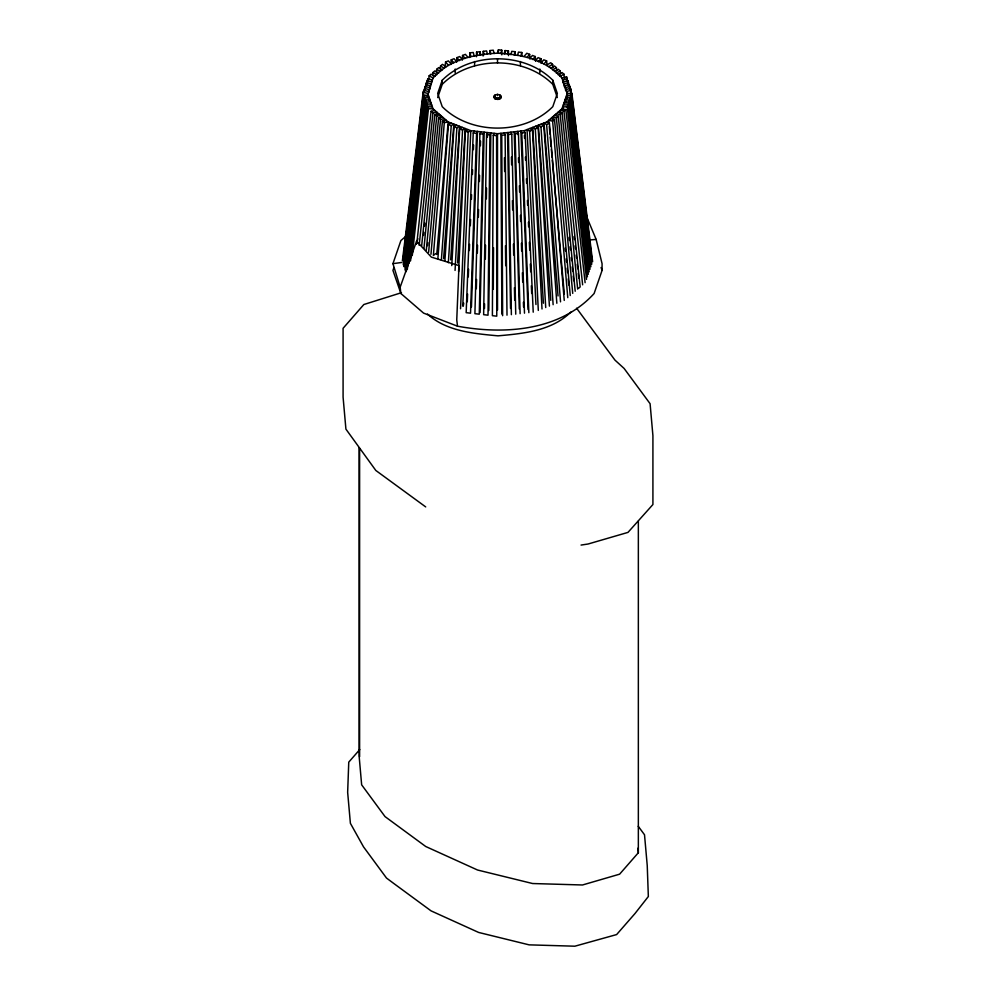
<?xml version="1.0" encoding="UTF-8"?>
<svg xmlns="http://www.w3.org/2000/svg" width="996" height="996" viewBox="0 0 996 996"><rect width="100%" height="100%" fill="white"/><g stroke="black" fill="none" stroke-linecap="round" stroke-linejoin="round"><path stroke-width="1.49" d="M498.423 52.9L498.423 49.8L501.76 50.186L501.785 54.842M494.165 133.352L493.257 135.269L492.398 315.682L496.767 316.18L496.593 135.655L497.514 133.725L524.207 130.663L546.841 121.935L561.968 108.863L567.272 93.45L561.968 78.037C545.833 59.623 520.958 54.27 497.514 53.174C474.059 54.27 449.184 59.623 433.048 78.037L427.346 96.512M493.281 289.388L493.518 247.668M488.799 310.515L490.829 132.966L489.92 134.896L488.015 315.184L483.645 314.674L486.583 134.51L487.492 132.58L487.418 137.211M489.883 53.672L489.92 50.572L493.257 50.186L494.165 53.547M484.479 308.474L484.554 303.842M485.326 259.097L485.562 245.215M486.359 198.926L486.546 188.132M480.022 312.607L484.156 132.194L483.247 134.124L479.275 314.176L474.905 313.678L479.91 133.738L480.819 131.808M483.122 56L483.247 51.331L486.583 50.945L487.492 54.319M476.325 288.79L476.586 279.465M477.345 253.046L477.57 245.265M478.366 217.29L478.59 209.521M479.4 181.546L479.574 175.333M480.421 145.802L480.558 141.133M479.811 54.792L479.91 51.717L476.574 52.103L476.399 56.722M471.444 306.942L477.482 131.435L476.574 133.364L470.535 313.18L466.165 312.669L473.237 132.978L474.146 131.049M467.286 301.788L467.597 294.019M468.282 276.95L468.593 269.194M469.34 250.556L469.589 244.356M470.336 225.731L470.598 219.518M471.407 199.337L471.594 194.681M472.403 174.512L472.59 169.855M473.399 149.674L473.586 145.018M460.55 308.748L468.207 132.194L470.809 130.663L497.514 133.725L497.514 309.968M462.754 305.946L470.809 130.663L448.175 121.935L433.048 108.863L427.745 93.45L423.151 92.205L423.81 90.275L428.405 91.52M458.583 271.771L465.381 131.099L467.983 129.567M469.664 57.494L469.9 52.863L473.237 52.477L474.146 55.851M455.06 270.414L462.555 130.003L465.144 128.484L457.637 262.919M451.748 265.608L459.729 128.92L462.318 127.388M462.269 60.096L462.555 55.452L465.381 54.357L467.983 57.332M448.349 262.707L456.89 127.824L459.492 126.293L450.69 259.844M444.851 261.363L454.064 126.729L456.666 125.21M456.566 62.262L456.89 57.631L459.729 56.548L462.318 59.511M441.365 260.018L451.238 125.645L453.827 124.114L443.606 258.699M437.867 258.674L448.399 124.55L451.001 123.018M430.969 254.291L442.398 121.076L444.291 122.707L433.372 255.486L435.775 253.557M450.852 64.466L451.238 59.822L454.064 58.727L456.666 61.69M416.34 244.194L417.884 238.741M436.746 254.466L448.175 121.935L444.291 122.707M428.629 252.274L440.506 119.445L438.614 117.814L426.3 250.257M445.15 66.62L445.573 62.001L448.399 60.905L451.001 63.881M444.104 121.761L444.39 118.661L440.506 119.445M423.972 248.241L436.721 116.183L434.829 114.54L421.669 245.85M440.207 69.11L440.506 66.01L442.398 64.379L446.283 66.595M427.496 245.701L427.794 242.626M440.307 118.462L440.618 115.399L436.721 116.183M436.397 72.372L436.721 69.284L438.614 67.641L442.498 69.869M419.179 245.377L432.949 112.909L431.056 111.278L416.826 243.435L416.602 241.169L431.355 257.117L458.994 265.633L456.753 319.865L457.488 326.19C504.486 334.83 560.026 331.021 594.114 293.521L602.07 270.414L602.07 263.666L596.131 239.401L586.233 215.709M423.524 235.454L423.86 232.367M424.52 226.204L424.856 223.116M436.497 115.212L436.833 112.137L432.949 112.909M412.244 255.599L428.467 108.676L427.794 106.746L432.389 106.933M432.6 75.621L432.949 72.546L434.829 70.915L438.726 73.131M410.539 260.865L427.794 106.746M407.264 269.679L426.475 102.887L431.056 103.086M409.169 263.019L427.135 104.817L426.475 102.887M425.143 99.04L425.802 100.969L405.858 271.796L404.986 269.269L425.143 99.04L429.737 99.227M426.587 85.27L427.794 78.709L432.389 79.966M427.259 83.328L427.794 78.709M428.803 78.883L429.164 75.808L431.056 74.177L434.941 76.406M425.441 87.573L426.475 82.568L431.056 83.813M423.81 95.18L424.483 97.11L404.127 266.741L403.255 264.214L423.81 95.18L428.405 95.379M426.101 85.631L426.475 82.568M424.109 91.42L425.143 86.428L429.737 87.673M424.582 91.059L425.143 86.428M402.384 260.84L423.151 92.205M403.442 256.769L403.816 253.681M404.388 249.062L404.949 244.431M405.322 241.356L405.895 236.724M406.455 232.105L406.841 229.018M407.401 224.399L407.775 221.311M408.348 216.692L408.908 212.061M409.294 208.986L409.854 204.354M410.228 201.267L410.8 196.648M411.36 192.016L411.933 187.397M412.307 184.31L412.879 179.691M413.253 176.603L413.813 171.984M414.199 168.897L414.759 164.278M415.332 159.646L415.892 155.027M416.266 151.94L416.838 147.321M417.212 144.233L417.785 139.602M418.158 136.527L418.905 130.352M419.291 127.276L419.851 122.645M420.237 119.57L420.798 114.938M421.171 111.863L421.744 107.232M422.117 104.144L422.877 97.982M423.25 94.906L423.81 90.275M430.011 88.818L430.397 85.743L425.802 84.498M428.678 100.384L429.064 97.309L424.483 97.11M428.678 92.665L429.064 89.59L424.483 88.345M463.265 306.108L463.75 303.12M497.514 53.174L498.423 49.8M500.851 53.547L501.76 50.186M504.188 53.933L505.097 50.572L508.433 50.945L508.52 55.614M507.524 54.319L508.433 50.945M510.861 54.705L511.77 51.331L515.106 51.717L515.206 54.792M514.197 55.091L515.106 51.717M517.534 55.465L518.443 52.103L521.78 52.477L521.916 55.564M520.871 55.851L521.78 52.477M442.236 80.228L437.68 93.45L442.236 106.672C470.635 135.232 524.382 135.232 552.792 106.672L557.337 93.45L552.792 80.228C524.382 51.668 470.635 51.668 442.236 80.228L442.236 84.336L437.68 97.558M457.488 326.19L423.574 313.105L400.902 293.521L400.155 287.197L392.947 263.666L400.902 240.559L405.434 236.65M393.93 267.526L392.947 270.414L400.902 293.521M494.128 96.338L495.112 94.956L497.514 94.383L499.905 94.956L500.888 96.338L500.627 98.305L498.797 99.363L495.112 98.94L494.128 96.338L494.39 98.305M494.128 97.558L494.39 95.591M500.627 98.305L500.888 96.338M586.544 279.366L567.222 106.746L567.882 104.817L563.288 105.016M588.287 274.311L568.542 102.887L569.214 100.969L564.62 101.156M590.03 269.269L569.874 99.04L570.534 97.11L565.952 97.309M591.761 264.214L571.206 95.18L571.866 93.251L567.272 93.45M400.155 287.197L416.602 241.169M359.768 749.54L348.762 762.139L347.654 792.318L350.393 823.318L363.528 846.874L386.498 878.049L393.719 883.427L431.081 910.879L478.628 932.443L529.125 944.855L574.879 946.2L616.624 934.572L634.975 913.556L648.346 896.512L647.238 865.549L644.512 834.773L638.249 826.282M638.349 521.095L638.349 852.738L619.612 874.177L582.486 884.983L532.599 883.527L477.557 870.018L425.74 846.513L385.041 816.608L361.648 784.823L359.12 756.026L359.12 447.627M524.207 56.237L526.809 53.274L529.635 54.357L529.884 58.988M527.033 57.332L529.635 54.357M529.872 58.415L532.462 55.452L535.3 56.548L535.599 61.154M532.698 59.511L535.3 56.548M535.524 60.607L538.126 57.631L540.953 58.727L541.314 63.358M538.35 61.69L540.953 58.727M541.189 62.785L543.779 59.822L546.617 60.905L547.016 65.524M544.015 63.881L546.617 60.905M442.236 84.336C470.635 55.776 524.382 55.776 552.792 84.336L557.337 97.558M494.39 97.085L497.514 98.293L500.627 97.085M549.008 123.367L548.734 120.304L552.618 121.076L554.511 119.445L570.247 295.513M552.817 120.118L552.519 117.03L556.403 117.814L558.295 116.183L575.202 291.243M556.291 113.768L560.188 114.54L562.08 112.909L580.158 286.96L578.502 288.379M560.424 113.569L560.076 110.494L563.96 111.278L565.853 109.647L585.113 282.677M570.783 312.084C551.846 330.884 523.286 333.61 498 335.839C473.71 333.56 446.258 331.319 427.471 314.039M546.841 64.964L550.726 62.748L552.618 64.379L552.917 67.467M548.734 66.595L552.618 64.379M550.626 68.238L554.511 66.01L556.403 67.641L556.714 70.728M552.519 69.869L556.403 67.641M554.399 71.5L558.295 69.284L560.188 70.915L560.511 73.978M556.291 73.131L560.188 70.915M558.183 74.762L562.08 72.546L563.96 74.177L564.495 78.809M560.076 76.406L563.96 74.177M535.948 304.515L527.033 129.567L529.635 131.099L532.462 130.003L542.011 308.984M543.405 303.22L532.698 127.388L535.3 128.92L538.126 127.824L549.419 306.121M550.788 300.344L538.35 125.21L540.953 126.729L543.779 125.645L556.839 303.257M558.034 295.949L544.015 123.018L546.617 124.55L549.443 123.454L564.246 300.406M401.475 292.7L363.851 304.515L343.085 328.294L343.085 397.167L345.911 429.114L375.816 470.461L425.703 506.914M561.968 78.037L566.55 76.792L567.583 81.784M567.222 78.709L562.628 79.966L562.989 82.892M563.288 81.884L567.882 80.639L568.915 85.631M568.542 82.568L563.96 83.813L564.334 86.876M564.62 85.743L569.214 84.498L570.434 91.059M569.874 86.428L565.28 87.673L565.666 90.723M565.952 89.59L570.534 88.345L572.899 104.144M571.206 90.275L566.612 91.52L567.01 94.595M431.056 111.278L434.941 110.494M434.829 114.54L438.726 113.768M438.614 117.814L442.498 117.03M442.398 121.076L446.283 120.304M581.054 545.073L588.076 544.015L627.978 532.399L652.915 504.524L652.915 435.65L650.089 403.704L624.106 368.445L614.968 360.116L576.597 308.225M392.947 263.666L401.737 262.458M501.884 314.114L500.851 133.352L501.76 135.269L505.097 134.896L507.001 315.184M510.537 308.474L507.524 132.58L508.433 134.51L511.77 134.124L515.741 314.176M519.277 308.997L514.197 131.808L515.106 133.738L518.443 133.364L524.481 313.18M528.042 309.544L520.871 131.049L521.78 132.978L525.116 132.593L533.221 312.171M588.512 240.086L596.131 239.401M571.206 95.18L566.612 95.379L566.998 98.455M569.874 99.04L565.28 99.227L565.666 102.302M563.96 103.086L568.542 102.887M567.222 106.746L562.628 106.933L562.989 110.021M425.802 100.969L430.397 101.156M427.135 104.817L431.729 105.016M428.467 108.676L433.048 108.863M473.237 132.978L476.574 133.364M479.91 133.738L483.247 134.124M486.583 134.51L489.92 134.896M493.257 135.269L496.593 135.655M561.968 108.863L565.853 109.647M558.183 112.137L562.08 112.909M554.399 115.399L558.295 116.183M550.626 118.661L554.511 119.445M427.135 80.639L431.729 81.884M448.399 124.55L451.238 125.645M454.064 126.729L456.89 127.824M459.729 128.92L462.555 130.003M465.381 131.099L468.207 132.194M440.506 66.01L444.39 68.238M436.721 69.284L440.618 71.5M432.949 72.546L436.833 74.762M429.164 75.808L433.048 78.037M546.841 121.935L549.443 123.454M541.189 124.114L543.779 125.645M535.524 126.293L538.126 127.824M529.872 128.484L532.462 130.003M462.555 55.452L465.144 58.415M456.89 57.631L459.492 60.607M451.238 59.822L453.827 62.785M445.573 62.001L448.175 64.964M524.207 130.663L525.116 132.593M518.443 133.364L517.534 131.435L517.634 134.535M510.861 132.194L511.77 134.124M504.188 132.966L505.097 134.896M601.086 267.526L602.07 270.414M500.888 97.558L500.627 95.591M489.92 50.572L490.829 53.933M483.247 51.331L484.156 54.705M479.91 51.717L480.819 55.091M476.574 52.103L477.482 55.465M469.9 52.863L470.809 56.237M571.866 93.251L592.632 261.699M573.273 107.232L576.858 136.527M577.232 139.602L577.805 144.233M578.178 147.321L579.884 161.19M580.257 164.278L580.817 168.897M581.203 171.984L581.764 176.603M582.137 179.691L583.843 193.56M584.216 196.648L584.789 201.267M585.162 204.354L585.723 208.986M586.109 212.061L587.802 225.943M588.175 229.018L588.748 233.649M589.122 236.724L589.694 241.356M590.068 244.431L590.628 249.062M591.201 253.681L591.761 258.313M570.534 88.345L570.907 91.42M573.148 109.859L573.522 112.922M576.136 134.435L576.51 137.51M569.214 84.498L569.762 89.117M570.534 97.11L590.889 266.741M567.882 80.639L568.43 85.27M566.55 76.792L566.911 79.854M569.214 100.969L589.159 271.796M567.882 104.817L587.416 276.838M574.132 236.538L574.48 239.613M575.165 245.751L575.514 248.826M576.198 254.976L576.535 258.051M577.219 264.201L577.742 268.808M578.253 273.427L578.763 278.033M563.96 111.278L582.635 284.819M569.189 237.446L569.5 240.534M570.148 246.722L570.471 249.809M571.281 257.541L571.604 260.628M572.239 266.816L572.725 271.46M573.21 276.091L573.696 280.735M560.188 114.54L577.68 289.101M565.218 248.041L565.516 251.129M566.263 258.836L566.562 261.911M567.16 268.073L567.608 272.705M568.206 278.868L568.803 285.03M556.403 117.814L572.725 293.372M549.282 126.442L549.979 134.124M550.253 137.199L551.074 146.424M551.348 149.5L552.045 157.181M552.319 160.256L564.321 293.945M637.95 848.181L638.349 852.738M552.618 121.076L567.77 297.655M546.617 124.55L560.536 301.838M540.953 126.729L553.129 304.689M535.3 128.92L545.721 307.552M529.635 131.099L538.301 310.416M524.419 135.319L524.568 138.419M525.415 157.032L525.564 160.132M526.423 178.745L526.635 183.401M527.419 200.47L527.631 205.114M528.415 222.183L528.627 226.839M529.337 242.339L529.698 250.096M530.333 264.065L530.694 271.821M531.341 285.777L531.69 293.534M521.78 132.978L528.851 312.669M518.443 157.829L518.605 162.497M519.402 185.791L519.613 192.004M520.422 215.298L520.634 221.51M521.381 243.261L521.655 251.029M522.402 272.767L522.713 282.092M523.41 302.274L523.572 306.942M515.106 133.738L520.111 313.678M511.434 157.082L511.608 164.85M512.43 200.632L512.641 209.957M513.426 244.169L513.675 255.063M514.422 287.72L514.708 300.157M508.433 134.51L511.371 314.674M505.097 50.572L505.134 53.672M504.462 157.667L504.623 171.561M505.47 245.676L505.707 265.745M501.76 135.269L502.631 315.682M552.792 80.228L552.792 84.336M539.82 69.023L539.82 73.131M520.41 61.54L520.41 65.649M499.905 94.956L499.905 96.176M499.905 97.72L499.905 98.94M498.797 98.143L498.797 99.363M497.514 58.901L497.514 63.009M497.514 94.383L497.514 95.604M497.514 98.293L497.514 99.513M496.22 98.143L496.22 99.363M495.112 94.956L495.112 96.176M495.112 97.72L495.112 98.94M474.606 61.54L474.606 65.649M455.197 69.023L455.197 73.131M359.606 448.237L359.606 756.773"/></g></svg>
